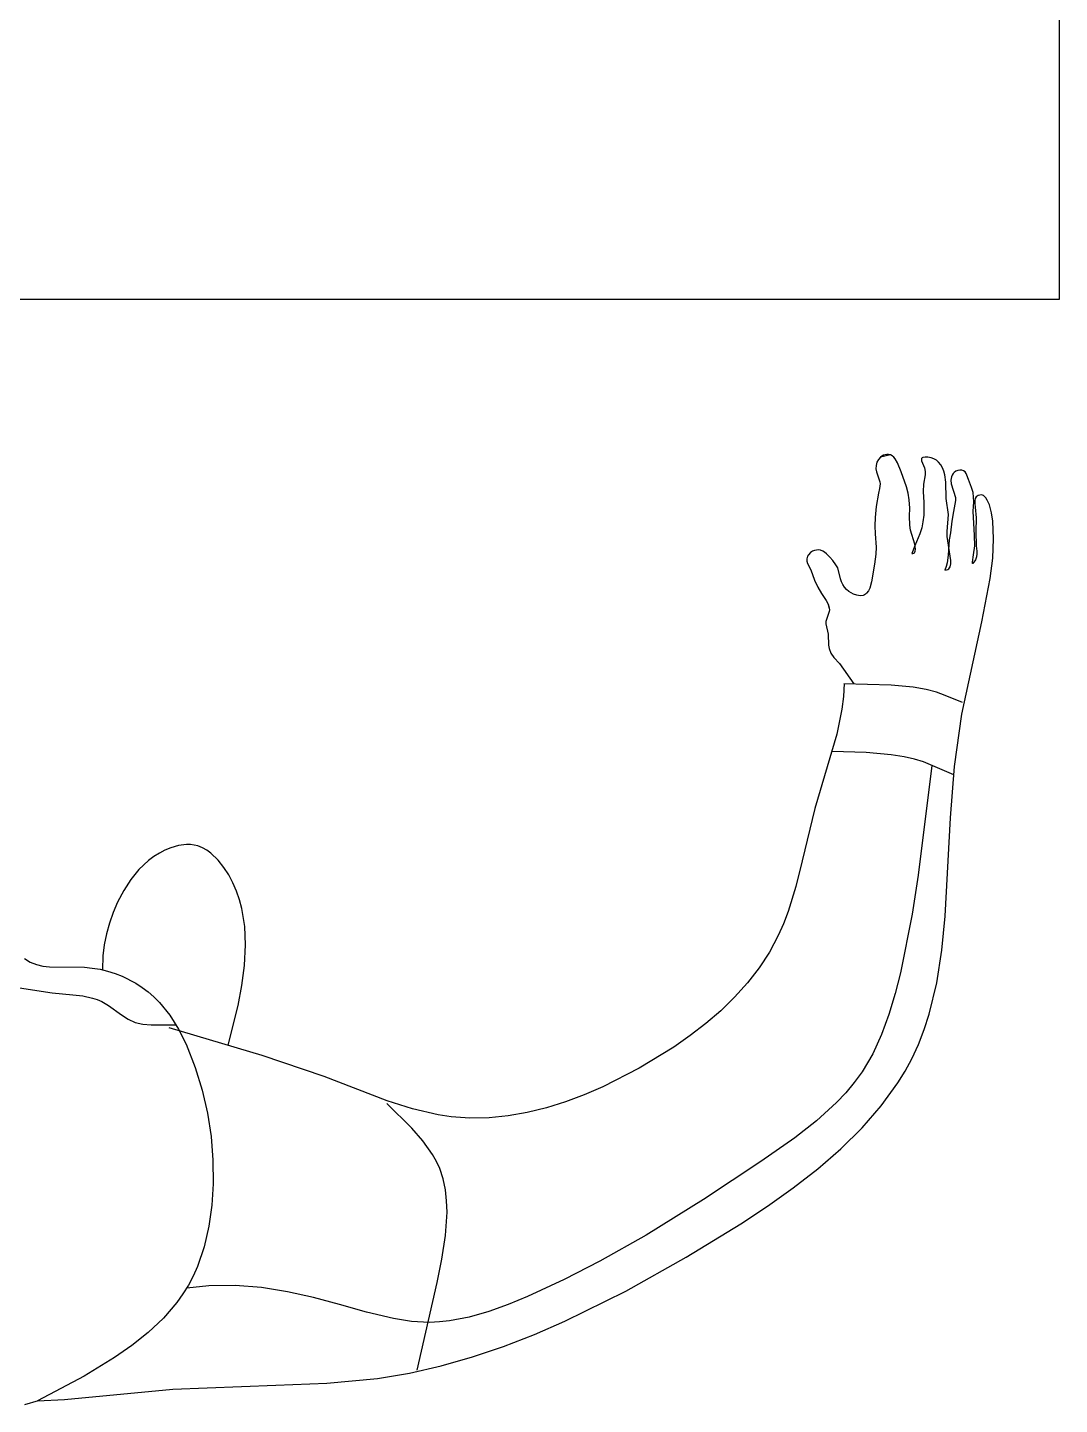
# Model space of a CAD drawing. Header units: metres. Extents: x 151 to 270, y 180 to 223.
# Drawn here: x 179.6992 to 179.9752, y 209.5573 to 209.9255 of the extents above; entities that cross this region are included whole.
import ezdxf

# ---------------------------------------------------------------- set-up
doc = ezdxf.new("R2010")
doc.units = ezdxf.units.M
doc.layers.add('1-AREA DE PRODUCCION', color=7, linetype='Continuous')

msp = doc.modelspace()

# ---------------------------------------------------------------- linework, layer by layer
at = {"layer": '1-AREA DE PRODUCCION', "color": 0}
for p, q in [((179.97515, 209.85282), (179.97515, 211.35282)), ((178.46996, 209.85282), (179.97515, 209.85282))]:
    msp.add_line(p, q, dxfattribs=at)
at = {"layer": '1-AREA DE PRODUCCION', "color": 0, "lineweight": -2}
for p, q in [((179.92612, 209.80837), (179.92608, 209.8075)), ((179.92612, 209.80837), (179.92608, 209.8075)), ((179.92634, 209.8092), (179.92612, 209.80837)), ((179.92634, 209.8092), (179.92612, 209.80837)), ((179.92673, 209.80996), (179.92634, 209.8092)), ((179.92673, 209.80996), (179.92634, 209.8092)), ((179.92729, 209.81059), (179.92673, 209.80996)), ((179.92729, 209.81059), (179.92673, 209.80996)), ((179.93, 209.8112), (179.92729, 209.81059)), ((179.93, 209.8112), (179.92729, 209.81059)), ((179.92769, 209.81087), (179.92729, 209.81059)), ((179.92769, 209.81087), (179.92729, 209.81059)), ((179.92812, 209.81109), (179.92769, 209.81087)), ((179.92812, 209.81109), (179.92769, 209.81087)), ((179.92857, 209.81124), (179.92812, 209.81109)), ((179.92857, 209.81124), (179.92812, 209.81109)), ((179.92903, 209.81132), (179.92857, 209.81124)), ((179.92903, 209.81132), (179.92857, 209.81124)), ((179.92947, 209.81131), (179.92903, 209.81132)), ((179.92947, 209.81131), (179.92903, 209.81132)), ((179.92998, 209.81119), (179.92947, 209.81131)), ((179.92998, 209.81119), (179.92947, 209.81131)), ((179.93044, 209.81095), (179.92998, 209.81119)), ((179.93044, 209.81095), (179.92998, 209.81119)), ((179.93085, 209.8106), (179.93044, 209.81095)), ((179.93085, 209.8106), (179.93044, 209.81095)), ((179.93122, 209.81016), (179.93085, 209.8106)), ((179.93122, 209.81016), (179.93085, 209.8106)), ((179.93186, 209.8091), (179.93122, 209.81016)), ((179.93186, 209.8091), (179.93122, 209.81016)), ((179.93287, 209.80665), (179.93186, 209.8091)), ((179.93287, 209.80665), (179.93186, 209.8091)), ((179.93827, 209.81022), (179.93822, 209.81005)), ((179.93827, 209.81022), (179.93822, 209.81005)), ((179.93822, 209.81005), (179.93827, 209.80963)), ((179.93822, 209.81005), (179.93827, 209.80963)), ((179.93832, 209.81031), (179.93827, 209.81022)), ((179.93832, 209.81031), (179.93827, 209.81022)), ((179.93827, 209.80963), (179.93905, 209.80771)), ((179.93827, 209.80963), (179.93905, 209.80771)), ((179.93841, 209.81038), (179.93832, 209.81031)), ((179.93841, 209.81038), (179.93832, 209.81031)), ((179.93862, 209.81051), (179.93841, 209.81038)), ((179.93862, 209.81051), (179.93841, 209.81038)), ((179.93924, 209.81062), (179.93862, 209.81051)), ((179.93924, 209.81062), (179.93862, 209.81051)), ((179.94, 209.81059), (179.93924, 209.81062)), ((179.94, 209.81059), (179.93924, 209.81062)), ((179.94082, 209.81042), (179.94, 209.81059)), ((179.94082, 209.81042), (179.94, 209.81059)), ((179.94159, 209.81015), (179.94082, 209.81042)), ((179.94159, 209.81015), (179.94082, 209.81042)), ((179.94228, 209.80975), (179.94159, 209.81015)), ((179.94228, 209.80975), (179.94159, 209.81015)), ((179.94283, 209.80927), (179.94228, 209.80975)), ((179.94283, 209.80927), (179.94228, 209.80975)), ((179.94339, 209.80853), (179.94283, 209.80927)), ((179.94339, 209.80853), (179.94283, 209.80927)), ((179.94385, 209.8077), (179.94339, 209.80853)), ((179.94385, 209.8077), (179.94339, 209.80853)), ((179.92608, 209.8075), (179.92621, 209.80665)), ((179.92608, 209.8075), (179.92621, 209.80665)), ((179.92621, 209.80665), (179.92715, 209.804)), ((179.92621, 209.80665), (179.92715, 209.804)), ((179.93428, 209.80266), (179.93287, 209.80665)), ((179.93428, 209.80266), (179.93287, 209.80665)), ((179.93924, 209.80589), (179.93879, 209.80333)), ((179.93924, 209.80589), (179.93879, 209.80333)), ((179.93905, 209.80771), (179.93924, 209.80678)), ((179.93905, 209.80771), (179.93924, 209.80678)), ((179.93924, 209.80678), (179.93924, 209.80589)), ((179.93924, 209.80678), (179.93924, 209.80589)), ((179.94421, 209.80681), (179.94385, 209.8077)), ((179.94421, 209.80681), (179.94385, 209.8077)), ((179.94449, 209.80586), (179.94421, 209.80681)), ((179.94449, 209.80586), (179.94421, 209.80681)), ((179.94479, 209.80392), (179.94449, 209.80586)), ((179.94479, 209.80392), (179.94449, 209.80586)), ((179.94628, 209.80536), (179.94613, 209.80446)), ((179.94628, 209.80536), (179.94613, 209.80446)), ((179.94613, 209.80446), (179.94623, 209.80349)), ((179.94613, 209.80446), (179.94623, 209.80349)), ((179.94645, 209.80578), (179.94628, 209.80536)), ((179.94645, 209.80578), (179.94628, 209.80536)), ((179.94669, 209.80617), (179.94645, 209.80578)), ((179.94669, 209.80617), (179.94645, 209.80578)), ((179.94701, 209.8065), (179.94669, 209.80617)), ((179.94701, 209.8065), (179.94669, 209.80617)), ((179.94746, 209.8068), (179.94701, 209.8065)), ((179.94746, 209.8068), (179.94701, 209.8065)), ((179.94799, 209.807), (179.94746, 209.8068)), ((179.94799, 209.807), (179.94746, 209.8068)), ((179.94853, 209.8071), (179.94799, 209.807)), ((179.94853, 209.8071), (179.94799, 209.807)), ((179.94905, 209.80708), (179.94853, 209.8071)), ((179.94905, 209.80708), (179.94853, 209.8071)), ((179.94951, 209.80692), (179.94905, 209.80708)), ((179.94951, 209.80692), (179.94905, 209.80708)), ((179.9499, 209.80663), (179.94951, 209.80692)), ((179.9499, 209.80663), (179.94951, 209.80692)), ((179.95019, 209.80621), (179.9499, 209.80663)), ((179.95019, 209.80621), (179.9499, 209.80663)), ((179.95042, 209.80573), (179.95019, 209.80621)), ((179.95042, 209.80573), (179.95019, 209.80621)), ((179.9508, 209.80465), (179.95042, 209.80573)), ((179.9508, 209.80465), (179.95042, 209.80573)), ((179.95163, 209.80247), (179.9508, 209.80465)), ((179.95163, 209.80247), (179.9508, 209.80465)), ((179.92675, 209.80091), (179.92618, 209.79739)), ((179.92675, 209.80091), (179.92618, 209.79739)), ((179.92705, 209.80217), (179.92675, 209.80091)), ((179.92705, 209.80217), (179.92675, 209.80091)), ((179.9272, 209.80341), (179.92705, 209.80217)), ((179.9272, 209.80341), (179.92705, 209.80217)), ((179.92715, 209.804), (179.9272, 209.80341)), ((179.92715, 209.804), (179.9272, 209.80341)), ((179.9347, 209.80095), (179.93428, 209.80266)), ((179.9347, 209.80095), (179.93428, 209.80266)), ((179.935, 209.79919), (179.9347, 209.80095)), ((179.935, 209.79919), (179.9347, 209.80095)), ((179.93879, 209.80333), (179.93868, 209.80141)), ((179.93879, 209.80333), (179.93868, 209.80141)), ((179.93868, 209.80141), (179.93885, 209.79846)), ((179.93868, 209.80141), (179.93885, 209.79846)), ((179.94486, 209.79952), (179.94479, 209.80392)), ((179.94486, 209.79952), (179.94479, 209.80392)), ((179.94623, 209.80349), (179.94737, 209.79975)), ((179.94623, 209.80349), (179.94737, 209.79975)), ((179.95205, 209.80109), (179.95163, 209.80247)), ((179.95205, 209.80109), (179.95163, 209.80247)), ((179.95221, 209.7999), (179.95205, 209.80109)), ((179.95221, 209.7999), (179.95205, 209.80109)), ((179.92618, 209.79739), (179.92589, 209.79446)), ((179.92618, 209.79739), (179.92589, 209.79446)), ((179.93516, 209.79691), (179.935, 209.79919)), ((179.93516, 209.79691), (179.935, 209.79919)), ((179.93885, 209.79846), (179.93885, 209.79503)), ((179.93885, 209.79846), (179.93885, 209.79503)), ((179.94544, 209.79521), (179.94486, 209.79952)), ((179.94544, 209.79521), (179.94486, 209.79952)), ((179.94738, 209.79903), (179.94679, 209.79609)), ((179.94738, 209.79903), (179.94679, 209.79609)), ((179.94737, 209.79975), (179.94738, 209.79903)), ((179.94737, 209.79975), (179.94738, 209.79903)), ((179.95212, 209.79612), (179.95222, 209.79867)), ((179.95212, 209.79612), (179.95222, 209.79867)), ((179.95222, 209.79867), (179.95221, 209.7999)), ((179.95222, 209.79867), (179.95221, 209.7999)), ((179.95259, 209.79949), (179.95248, 209.79899)), ((179.95259, 209.79949), (179.95248, 209.79899)), ((179.95248, 209.79899), (179.95251, 209.79813)), ((179.95248, 209.79899), (179.95251, 209.79813)), ((179.95251, 209.79813), (179.95264, 209.79725)), ((179.95251, 209.79813), (179.95264, 209.79725)), ((179.95286, 209.79993), (179.95259, 209.79949)), ((179.95286, 209.79993), (179.95259, 209.79949)), ((179.95264, 209.79725), (179.95291, 209.79434)), ((179.95264, 209.79725), (179.95291, 209.79434)), ((179.95313, 209.80015), (179.95286, 209.79993)), ((179.95313, 209.80015), (179.95286, 209.79993)), ((179.95346, 209.80033), (179.95313, 209.80015)), ((179.95346, 209.80033), (179.95313, 209.80015)), ((179.95382, 209.80044), (179.95346, 209.80033)), ((179.95382, 209.80044), (179.95346, 209.80033)), ((179.95419, 209.80049), (179.95382, 209.80044)), ((179.95419, 209.80049), (179.95382, 209.80044)), ((179.95454, 209.80046), (179.95419, 209.80049)), ((179.95454, 209.80046), (179.95419, 209.80049)), ((179.95482, 209.80036), (179.95454, 209.80046)), ((179.95482, 209.80036), (179.95454, 209.80046)), ((179.95506, 209.80019), (179.95482, 209.80036)), ((179.95506, 209.80019), (179.95482, 209.80036)), ((179.95547, 209.79972), (179.95506, 209.80019)), ((179.95547, 209.79972), (179.95506, 209.80019)), ((179.9558, 209.79911), (179.95547, 209.79972)), ((179.9558, 209.79911), (179.95547, 209.79972)), ((179.95642, 209.79782), (179.9558, 209.79911)), ((179.95642, 209.79782), (179.9558, 209.79911)), ((179.95694, 209.7957), (179.95642, 209.79782)), ((179.95694, 209.7957), (179.95642, 209.79782)), ((179.92589, 209.79446), (179.92579, 209.79225)), ((179.92589, 209.79446), (179.92579, 209.79225)), ((179.93505, 209.79476), (179.93516, 209.79691)), ((179.93505, 209.79476), (179.93516, 209.79691)), ((179.93511, 209.79242), (179.93505, 209.79476)), ((179.93511, 209.79242), (179.93505, 209.79476)), ((179.93866, 209.79333), (179.93834, 209.79167)), ((179.93866, 209.79333), (179.93834, 209.79167)), ((179.93885, 209.79503), (179.93866, 209.79333)), ((179.93885, 209.79503), (179.93866, 209.79333)), ((179.94511, 209.79069), (179.94544, 209.79521)), ((179.94511, 209.79069), (179.94544, 209.79521)), ((179.9464, 209.79342), (179.946, 209.79033)), ((179.9464, 209.79342), (179.946, 209.79033)), ((179.94679, 209.79609), (179.9464, 209.79342)), ((179.94679, 209.79609), (179.9464, 209.79342)), ((179.95247, 209.78962), (179.95212, 209.79612)), ((179.95247, 209.78962), (179.95212, 209.79612)), ((179.95291, 209.79434), (179.95283, 209.79066)), ((179.95291, 209.79434), (179.95283, 209.79066)), ((179.9573, 209.79347), (179.95694, 209.7957)), ((179.9573, 209.79347), (179.95694, 209.7957)), ((179.95756, 209.7887), (179.9573, 209.79347)), ((179.95756, 209.7887), (179.9573, 209.79347)), ((179.92579, 209.79225), (179.92585, 209.79004)), ((179.92579, 209.79225), (179.92585, 209.79004)), ((179.92585, 209.79004), (179.92611, 209.7865)), ((179.92585, 209.79004), (179.92611, 209.7865)), ((179.93536, 209.79103), (179.93511, 209.79242)), ((179.93536, 209.79103), (179.93511, 209.79242)), ((179.93646, 209.78731), (179.93536, 209.79103)), ((179.93646, 209.78731), (179.93536, 209.79103)), ((179.93784, 209.79007), (179.93644, 209.78685)), ((179.93784, 209.79007), (179.93644, 209.78685)), ((179.93834, 209.79167), (179.93784, 209.79007)), ((179.93834, 209.79167), (179.93784, 209.79007)), ((179.94514, 209.78935), (179.94511, 209.79069)), ((179.94514, 209.78935), (179.94511, 209.79069)), ((179.946, 209.79033), (179.94562, 209.78843)), ((179.946, 209.79033), (179.94562, 209.78843)), ((179.95283, 209.79066), (179.95291, 209.78684)), ((179.95283, 209.79066), (179.95291, 209.78684)), ((179.92611, 209.7865), (179.92602, 209.78467)), ((179.92611, 209.7865), (179.92602, 209.78467)), ((179.93644, 209.78685), (179.93569, 209.78483)), ((179.93644, 209.78685), (179.93569, 209.78483)), ((179.93667, 209.78594), (179.93646, 209.78731)), ((179.93667, 209.78594), (179.93646, 209.78731)), ((179.94612, 209.78296), (179.94514, 209.78935)), ((179.94612, 209.78296), (179.94514, 209.78935)), ((179.94562, 209.78843), (179.94535, 209.78438)), ((179.94562, 209.78843), (179.94535, 209.78438)), ((179.9522, 209.78447), (179.95252, 209.7869)), ((179.9522, 209.78447), (179.95252, 209.7869)), ((179.95252, 209.7869), (179.95247, 209.78962)), ((179.95252, 209.7869), (179.95247, 209.78962)), ((179.95291, 209.78684), (179.95307, 209.78543)), ((179.95291, 209.78684), (179.95307, 209.78543)), ((179.9573, 209.78358), (179.95756, 209.7887)), ((179.9573, 209.78358), (179.95756, 209.7887)), ((179.90765, 209.78375), (179.90758, 209.78336)), ((179.90765, 209.78375), (179.90758, 209.78336)), ((179.90758, 209.78336), (179.90761, 209.78277)), ((179.90758, 209.78336), (179.90761, 209.78277)), ((179.90761, 209.78277), (179.90779, 209.78218)), ((179.90761, 209.78277), (179.90779, 209.78218)), ((179.9078, 209.78413), (179.90765, 209.78375)), ((179.9078, 209.78413), (179.90765, 209.78375)), ((179.90802, 209.78449), (179.9078, 209.78413)), ((179.90802, 209.78449), (179.9078, 209.78413)), ((179.90861, 209.78512), (179.90802, 209.78449)), ((179.90861, 209.78512), (179.90802, 209.78449)), ((179.90909, 209.78542), (179.90861, 209.78512)), ((179.90909, 209.78542), (179.90861, 209.78512)), ((179.90962, 209.78563), (179.90909, 209.78542)), ((179.90962, 209.78563), (179.90909, 209.78542)), ((179.91018, 209.78575), (179.90962, 209.78563)), ((179.91018, 209.78575), (179.90962, 209.78563)), ((179.91074, 209.78576), (179.91018, 209.78575)), ((179.91074, 209.78576), (179.91018, 209.78575)), ((179.91128, 209.78567), (179.91074, 209.78576)), ((179.91128, 209.78567), (179.91074, 209.78576)), ((179.91185, 209.78546), (179.91128, 209.78567)), ((179.91185, 209.78546), (179.91128, 209.78567)), ((179.91237, 209.78514), (179.91185, 209.78546)), ((179.91237, 209.78514), (179.91185, 209.78546)), ((179.91286, 209.78475), (179.91237, 209.78514)), ((179.91286, 209.78475), (179.91237, 209.78514)), ((179.91374, 209.78385), (179.91286, 209.78475)), ((179.91374, 209.78385), (179.91286, 209.78475)), ((179.91455, 209.78292), (179.91374, 209.78385)), ((179.91455, 209.78292), (179.91374, 209.78385)), ((179.9154, 209.7818), (179.91455, 209.78292)), ((179.9154, 209.7818), (179.91455, 209.78292)), ((179.92602, 209.78467), (179.92567, 209.78197)), ((179.92602, 209.78467), (179.92567, 209.78197)), ((179.93569, 209.78483), (179.93597, 209.78485)), ((179.93569, 209.78483), (179.93597, 209.78485)), ((179.93597, 209.78485), (179.9362, 209.78492)), ((179.93597, 209.78485), (179.9362, 209.78492)), ((179.9362, 209.78492), (179.93638, 209.78504)), ((179.9362, 209.78492), (179.93638, 209.78504)), ((179.93638, 209.78504), (179.93651, 209.78521)), ((179.93638, 209.78504), (179.93651, 209.78521)), ((179.93651, 209.78521), (179.9366, 209.78542)), ((179.93651, 209.78521), (179.9366, 209.78542)), ((179.9366, 209.78542), (179.93667, 209.78594)), ((179.9366, 209.78542), (179.93667, 209.78594)), ((179.94513, 209.78236), (179.9449, 209.78137)), ((179.94513, 209.78236), (179.9449, 209.78137)), ((179.94535, 209.78438), (179.94513, 209.78236)), ((179.94535, 209.78438), (179.94513, 209.78236)), ((179.9461, 209.78202), (179.94612, 209.78296)), ((179.9461, 209.78202), (179.94612, 209.78296)), ((179.95187, 209.78251), (179.9522, 209.78447)), ((179.95187, 209.78251), (179.9522, 209.78447)), ((179.95188, 209.78218), (179.95187, 209.78251)), ((179.95188, 209.78218), (179.95187, 209.78251)), ((179.9523, 209.7825), (179.95198, 209.78212)), ((179.9523, 209.7825), (179.95198, 209.78212)), ((179.95267, 209.78316), (179.9523, 209.7825)), ((179.95267, 209.78316), (179.9523, 209.7825)), ((179.95295, 209.78396), (179.95267, 209.78316)), ((179.95295, 209.78396), (179.95267, 209.78316)), ((179.95307, 209.78471), (179.95295, 209.78396)), ((179.95307, 209.78471), (179.95295, 209.78396)), ((179.95307, 209.78543), (179.95307, 209.78471)), ((179.95307, 209.78543), (179.95307, 209.78471)), ((179.95662, 209.77815), (179.9573, 209.78358)), ((179.95662, 209.77815), (179.9573, 209.78358)), ((179.90779, 209.78218), (179.90868, 209.78042)), ((179.90779, 209.78218), (179.90868, 209.78042)), ((179.90868, 209.78042), (179.90962, 209.77773)), ((179.90868, 209.78042), (179.90962, 209.77773)), ((179.91585, 209.78099), (179.9154, 209.7818)), ((179.91585, 209.78099), (179.9154, 209.7818)), ((179.91661, 209.77801), (179.91585, 209.78099)), ((179.91661, 209.77801), (179.91585, 209.78099)), ((179.92567, 209.78197), (179.92492, 209.77726)), ((179.92567, 209.78197), (179.92492, 209.77726)), ((179.9449, 209.78137), (179.94453, 209.7804)), ((179.9449, 209.78137), (179.94453, 209.7804)), ((179.94453, 209.7804), (179.94495, 209.78043)), ((179.94453, 209.7804), (179.94495, 209.78043)), ((179.94495, 209.78043), (179.94529, 209.78053)), ((179.94495, 209.78043), (179.94529, 209.78053)), ((179.94529, 209.78053), (179.94556, 209.78071)), ((179.94529, 209.78053), (179.94556, 209.78071)), ((179.94556, 209.78071), (179.94578, 209.78095)), ((179.94556, 209.78071), (179.94578, 209.78095)), ((179.94578, 209.78095), (179.94593, 209.78126)), ((179.94578, 209.78095), (179.94593, 209.78126)), ((179.94593, 209.78126), (179.9461, 209.78202)), ((179.94593, 209.78126), (179.9461, 209.78202)), ((179.9519, 209.78214), (179.95188, 209.78218)), ((179.9519, 209.78214), (179.95188, 209.78218)), ((179.95192, 209.78213), (179.9519, 209.78214)), ((179.95192, 209.78213), (179.9519, 209.78214)), ((179.95193, 209.78212), (179.95192, 209.78213)), ((179.95193, 209.78212), (179.95192, 209.78213)), ((179.95194, 209.78211), (179.95193, 209.78212)), ((179.95194, 209.78211), (179.95193, 209.78212)), ((179.95196, 209.78212), (179.95194, 209.78211)), ((179.95196, 209.78212), (179.95194, 209.78211)), ((179.95198, 209.78212), (179.95196, 209.78212)), ((179.95198, 209.78212), (179.95196, 209.78212)), ((179.90962, 209.77773), (179.91057, 209.7758)), ((179.90962, 209.77773), (179.91057, 209.7758)), ((179.91057, 209.7758), (179.91154, 209.77415)), ((179.91057, 209.7758), (179.91154, 209.77415)), ((179.91687, 209.77724), (179.91661, 209.77801)), ((179.91687, 209.77724), (179.91661, 209.77801)), ((179.91722, 209.7765), (179.91687, 209.77724)), ((179.91722, 209.7765), (179.91687, 209.77724)), ((179.91767, 209.77581), (179.91722, 209.7765)), ((179.91767, 209.77581), (179.91722, 209.7765)), ((179.91821, 209.77518), (179.91767, 209.77581)), ((179.91821, 209.77518), (179.91767, 209.77581)), ((179.91887, 209.77462), (179.91821, 209.77518)), ((179.91887, 209.77462), (179.91821, 209.77518)), ((179.92441, 209.77559), (179.92405, 209.77483)), ((179.92441, 209.77559), (179.92405, 209.77483)), ((179.92492, 209.77726), (179.92441, 209.77559)), ((179.92492, 209.77726), (179.92441, 209.77559)), ((179.95436, 209.76657), (179.95662, 209.77815)), ((179.95436, 209.76657), (179.95662, 209.77815)), ((179.91154, 209.77415), (179.91277, 209.77226)), ((179.91154, 209.77415), (179.91277, 209.77226)), ((179.91277, 209.77226), (179.91328, 209.77127)), ((179.91277, 209.77226), (179.91328, 209.77127)), ((179.9132, 209.77146), (179.9136, 209.77002)), ((179.9132, 209.77146), (179.9136, 209.77002)), ((179.91328, 209.77127), (179.91359, 209.77028)), ((179.91328, 209.77127), (179.91359, 209.77028)), ((179.9201, 209.77393), (179.91887, 209.77462)), ((179.9201, 209.77393), (179.91887, 209.77462)), ((179.92098, 209.77364), (179.9201, 209.77393)), ((179.92098, 209.77364), (179.9201, 209.77393)), ((179.92185, 209.77353), (179.92098, 209.77364)), ((179.92185, 209.77353), (179.92098, 209.77364)), ((179.92265, 209.77363), (179.92185, 209.77353)), ((179.92265, 209.77363), (179.92185, 209.77353)), ((179.92301, 209.77377), (179.92265, 209.77363)), ((179.92301, 209.77377), (179.92265, 209.77363)), ((179.92332, 209.77396), (179.92301, 209.77377)), ((179.92332, 209.77396), (179.92301, 209.77377)), ((179.92359, 209.77421), (179.92332, 209.77396)), ((179.92359, 209.77421), (179.92332, 209.77396)), ((179.92405, 209.77483), (179.92359, 209.77421)), ((179.92405, 209.77483), (179.92359, 209.77421)), ((179.9136, 209.76929), (179.91271, 209.76664)), ((179.9136, 209.76929), (179.91271, 209.76664)), ((179.91359, 209.77028), (179.91364, 209.76979)), ((179.91359, 209.77028), (179.91364, 209.76979)), ((179.91364, 209.76979), (179.9136, 209.76929)), ((179.91364, 209.76979), (179.9136, 209.76929)), ((179.91271, 209.76664), (179.91269, 209.76597)), ((179.91271, 209.76664), (179.91269, 209.76597)), ((179.91269, 209.76597), (179.9133, 209.76323)), ((179.91269, 209.76597), (179.9133, 209.76323)), ((179.94901, 209.74189), (179.95436, 209.76657)), ((179.94901, 209.74189), (179.95436, 209.76657)), ((179.9133, 209.76323), (179.91341, 209.76032)), ((179.9133, 209.76323), (179.91341, 209.76032)), ((179.91341, 209.76032), (179.91356, 209.75944)), ((179.91341, 209.76032), (179.91356, 209.75944)), ((179.91356, 209.75944), (179.91403, 209.7582)), ((179.91356, 209.75944), (179.91403, 209.7582)), ((179.91403, 209.7582), (179.91484, 209.757)), ((179.91403, 209.7582), (179.91484, 209.757)), ((179.91484, 209.757), (179.9163, 209.75538)), ((179.91484, 209.757), (179.9163, 209.75538)), ((179.9163, 209.75538), (179.92019, 209.74999)), ((179.9163, 209.75538), (179.92019, 209.74999)), ((179.91759, 209.75001), (179.91741, 209.74656)), ((179.91759, 209.75001), (179.91741, 209.74656)), ((179.93018, 209.74959), (179.91748, 209.74992)), ((179.93018, 209.74959), (179.91748, 209.74992)), ((179.93605, 209.74903), (179.93018, 209.74959)), ((179.93605, 209.74903), (179.93018, 209.74959)), ((179.91741, 209.74656), (179.917, 209.74315)), ((179.91741, 209.74656), (179.917, 209.74315)), ((179.9395, 209.74844), (179.93605, 209.74903)), ((179.9395, 209.74844), (179.93605, 209.74903)), ((179.94225, 209.7477), (179.9395, 209.74844)), ((179.94225, 209.7477), (179.9395, 209.74844)), ((179.9446, 209.74686), (179.94225, 209.7477)), ((179.9446, 209.74686), (179.94225, 209.7477)), ((179.94927, 209.74498), (179.9446, 209.74686)), ((179.94927, 209.74498), (179.9446, 209.74686)), ((179.917, 209.74315), (179.91565, 209.73646)), ((179.917, 209.74315), (179.91565, 209.73646)), ((179.94711, 209.72787), (179.94901, 209.74189)), ((179.94711, 209.72787), (179.94901, 209.74189)), ((179.91565, 209.73646), (179.90978, 209.7166)), ((179.91565, 209.73646), (179.90978, 209.7166)), ((179.92347, 209.7316), (179.91441, 209.7319)), ((179.92347, 209.7316), (179.91441, 209.7319)), ((179.93018, 209.73101), (179.92347, 209.7316)), ((179.93018, 209.73101), (179.92347, 209.7316)), ((179.93362, 209.73047), (179.93018, 209.73101)), ((179.93362, 209.73047), (179.93018, 209.73101)), ((179.93643, 209.72983), (179.93362, 209.73047)), ((179.93643, 209.72983), (179.93362, 209.73047)), ((179.93878, 209.72911), (179.93643, 209.72983)), ((179.93878, 209.72911), (179.93643, 209.72983)), ((179.94104, 209.72811), (179.9374, 209.69877)), ((179.94104, 209.72811), (179.9374, 209.69877)), ((179.94687, 209.72562), (179.93878, 209.72911)), ((179.94687, 209.72562), (179.93878, 209.72911)), ((179.94605, 209.71413), (179.94711, 209.72787)), ((179.94605, 209.71413), (179.94711, 209.72787)), ((179.90978, 209.7166), (179.90638, 209.70265)), ((179.90978, 209.7166), (179.90638, 209.70265)), ((179.94459, 209.68784), (179.94605, 209.71413)), ((179.94459, 209.68784), (179.94605, 209.71413)), ((179.73596, 209.70548), (179.73448, 209.70472)), ((179.73596, 209.70548), (179.73448, 209.70472)), ((179.7375, 209.70612), (179.73596, 209.70548)), ((179.7375, 209.70612), (179.73596, 209.70548)), ((179.73962, 209.70673), (179.7375, 209.70612)), ((179.73962, 209.70673), (179.7375, 209.70612)), ((179.74174, 209.707), (179.73962, 209.70673)), ((179.74174, 209.707), (179.73962, 209.70673)), ((179.74278, 209.70698), (179.74174, 209.707)), ((179.74278, 209.70698), (179.74174, 209.707)), ((179.7438, 209.70685), (179.74278, 209.70698)), ((179.7438, 209.70685), (179.74278, 209.70698)), ((179.7448, 209.70661), (179.7438, 209.70685)), ((179.7448, 209.70661), (179.7438, 209.70685)), ((179.74599, 209.70612), (179.7448, 209.70661)), ((179.74599, 209.70612), (179.7448, 209.70661)), ((179.74712, 209.70546), (179.74599, 209.70612)), ((179.74712, 209.70546), (179.74599, 209.70612)), ((179.7482, 209.70465), (179.74712, 209.70546)), ((179.7482, 209.70465), (179.74712, 209.70546)), ((179.73154, 209.70272), (179.729, 209.70033)), ((179.73154, 209.70272), (179.729, 209.70033)), ((179.73296, 209.70377), (179.73154, 209.70272)), ((179.73296, 209.70377), (179.73154, 209.70272)), ((179.73448, 209.70472), (179.73296, 209.70377)), ((179.73448, 209.70472), (179.73296, 209.70377)), ((179.75015, 209.70277), (179.7482, 209.70465)), ((179.75015, 209.70277), (179.7482, 209.70465)), ((179.75169, 209.70088), (179.75015, 209.70277)), ((179.75169, 209.70088), (179.75015, 209.70277)), ((179.90638, 209.70265), (179.90465, 209.69575)), ((179.90638, 209.70265), (179.90465, 209.69575)), ((179.72681, 209.69763), (179.72493, 209.69469)), ((179.72681, 209.69763), (179.72493, 209.69469)), ((179.729, 209.70033), (179.72681, 209.69763)), ((179.729, 209.70033), (179.72681, 209.69763)), ((179.75302, 209.69886), (179.75169, 209.70088)), ((179.75302, 209.69886), (179.75169, 209.70088)), ((179.75416, 209.69673), (179.75302, 209.69886)), ((179.75416, 209.69673), (179.75302, 209.69886)), ((179.9374, 209.69877), (179.93576, 209.68833)), ((179.9374, 209.69877), (179.93576, 209.68833)), ((179.72493, 209.69469), (179.72332, 209.69158)), ((179.72493, 209.69469), (179.72332, 209.69158)), ((179.75511, 209.69451), (179.75416, 209.69673)), ((179.75511, 209.69451), (179.75416, 209.69673)), ((179.75589, 209.69222), (179.75511, 209.69451)), ((179.75589, 209.69222), (179.75511, 209.69451)), ((179.90465, 209.69575), (179.90259, 209.68904)), ((179.90465, 209.69575), (179.90259, 209.68904)), ((179.72332, 209.69158), (179.72212, 209.68882)), ((179.72332, 209.69158), (179.72212, 209.68882)), ((179.7565, 209.68986), (179.75589, 209.69222)), ((179.7565, 209.68986), (179.75589, 209.69222)), ((179.72212, 209.68882), (179.72112, 209.686)), ((179.72212, 209.68882), (179.72112, 209.686)), ((179.75728, 209.68503), (179.7565, 209.68986)), ((179.75728, 209.68503), (179.7565, 209.68986)), ((179.90259, 209.68904), (179.90136, 209.68578)), ((179.90259, 209.68904), (179.90136, 209.68578)), ((179.93576, 209.68833), (179.93262, 209.6727)), ((179.93576, 209.68833), (179.93262, 209.6727)), ((179.9437, 209.67877), (179.94459, 209.68784)), ((179.9437, 209.67877), (179.94459, 209.68784)), ((179.72032, 209.68311), (179.71973, 209.68019)), ((179.72032, 209.68311), (179.71973, 209.68019)), ((179.72112, 209.686), (179.72032, 209.68311)), ((179.72112, 209.686), (179.72032, 209.68311)), ((179.75752, 209.68016), (179.75728, 209.68503)), ((179.75752, 209.68016), (179.75728, 209.68503)), ((179.90136, 209.68578), (179.89996, 209.68262)), ((179.90136, 209.68578), (179.89996, 209.68262)), ((179.71973, 209.68019), (179.71939, 209.67725)), ((179.71973, 209.68019), (179.71939, 209.67725)), ((179.75726, 209.67466), (179.75752, 209.68016)), ((179.75726, 209.67466), (179.75752, 209.68016)), ((179.89996, 209.68262), (179.89759, 209.6782)), ((179.89996, 209.68262), (179.89759, 209.6782)), ((179.6984, 209.67647), (179.69994, 209.67555)), ((179.6984, 209.67647), (179.69994, 209.67555)), ((179.69994, 209.67555), (179.70158, 209.67491)), ((179.69994, 209.67555), (179.70158, 209.67491)), ((179.71939, 209.67725), (179.71927, 209.67348)), ((179.71939, 209.67725), (179.71927, 209.67348)), ((179.89759, 209.6782), (179.89484, 209.67399)), ((179.89759, 209.6782), (179.89484, 209.67399)), ((179.94233, 209.67001), (179.9437, 209.67877)), ((179.94233, 209.67001), (179.9437, 209.67877)), ((179.70158, 209.67491), (179.70329, 209.6745)), ((179.70158, 209.67491), (179.70329, 209.6745)), ((179.70329, 209.6745), (179.70507, 209.67428)), ((179.70329, 209.6745), (179.70507, 209.67428)), ((179.70507, 209.67428), (179.71442, 209.67416)), ((179.70507, 209.67428), (179.71442, 209.67416)), ((179.71442, 209.67416), (179.71653, 209.67396)), ((179.71442, 209.67416), (179.71653, 209.67396)), ((179.71653, 209.67396), (179.7186, 209.67362)), ((179.71653, 209.67396), (179.7186, 209.67362)), ((179.7186, 209.67362), (179.72063, 209.67314)), ((179.7186, 209.67362), (179.72063, 209.67314)), ((179.72063, 209.67314), (179.72261, 209.67252)), ((179.72063, 209.67314), (179.72261, 209.67252)), ((179.72261, 209.67252), (179.72452, 209.67177)), ((179.72261, 209.67252), (179.72452, 209.67177)), ((179.75655, 209.66926), (179.75726, 209.67466)), ((179.75655, 209.66926), (179.75726, 209.67466)), ((179.89484, 209.67399), (179.89173, 209.66998)), ((179.89484, 209.67399), (179.89173, 209.66998)), ((179.93262, 209.6727), (179.9312, 209.66711)), ((179.93262, 209.6727), (179.9312, 209.66711)), ((179.69711, 209.66867), (179.70582, 209.66737)), ((179.69711, 209.66867), (179.70582, 209.66737)), ((179.72452, 209.67177), (179.72816, 209.6699)), ((179.72452, 209.67177), (179.72816, 209.6699)), ((179.72816, 209.6699), (179.72985, 209.6688)), ((179.72816, 209.6699), (179.72985, 209.6688)), ((179.72985, 209.6688), (179.73147, 209.66758)), ((179.72985, 209.6688), (179.73147, 209.66758)), ((179.7555, 209.66392), (179.75655, 209.66926)), ((179.7555, 209.66392), (179.75655, 209.66926)), ((179.89173, 209.66998), (179.8883, 209.66617)), ((179.89173, 209.66998), (179.8883, 209.66617)), ((179.94031, 209.66159), (179.94233, 209.67001)), ((179.94031, 209.66159), (179.94233, 209.67001)), ((179.70582, 209.66737), (179.71131, 209.66684)), ((179.70582, 209.66737), (179.71131, 209.66684)), ((179.71131, 209.66684), (179.714, 209.6665)), ((179.71131, 209.66684), (179.714, 209.6665)), ((179.714, 209.6665), (179.7166, 209.66593)), ((179.714, 209.6665), (179.7166, 209.66593)), ((179.7166, 209.66593), (179.71785, 209.66552)), ((179.7166, 209.66593), (179.71785, 209.66552)), ((179.71785, 209.66552), (179.71906, 209.66499)), ((179.71785, 209.66552), (179.71906, 209.66499)), ((179.71906, 209.66499), (179.72088, 209.66393)), ((179.71906, 209.66499), (179.72088, 209.66393)), ((179.73147, 209.66758), (179.73299, 209.66626)), ((179.73147, 209.66758), (179.73299, 209.66626)), ((179.73299, 209.66626), (179.73453, 209.66471)), ((179.73299, 209.66626), (179.73453, 209.66471)), ((179.73453, 209.66471), (179.73727, 209.66132)), ((179.73453, 209.66471), (179.73727, 209.66132)), ((179.8883, 209.66617), (179.88458, 209.66255)), ((179.8883, 209.66617), (179.88458, 209.66255)), ((179.9312, 209.66711), (179.92955, 209.66158)), ((179.9312, 209.66711), (179.92955, 209.66158)), ((179.72088, 209.66393), (179.72437, 209.66144)), ((179.72088, 209.66393), (179.72437, 209.66144)), ((179.72437, 209.66144), (179.72614, 209.66031)), ((179.72437, 209.66144), (179.72614, 209.66031)), ((179.73727, 209.66132), (179.73962, 209.65758)), ((179.73727, 209.66132), (179.73962, 209.65758)), ((179.7529, 209.65333), (179.7555, 209.66392)), ((179.7529, 209.65333), (179.7555, 209.66392)), ((179.88458, 209.66255), (179.88061, 209.65912)), ((179.88458, 209.66255), (179.88061, 209.65912)), ((179.92955, 209.66158), (179.92758, 209.65621)), ((179.92955, 209.66158), (179.92758, 209.65621)), ((179.939, 209.65751), (179.94031, 209.66159)), ((179.939, 209.65751), (179.94031, 209.66159)), ((179.72614, 209.66031), (179.72801, 209.65944)), ((179.72614, 209.66031), (179.72801, 209.65944)), ((179.72801, 209.65944), (179.73008, 209.65894)), ((179.72801, 209.65944), (179.73008, 209.65894)), ((179.73008, 209.65894), (179.73225, 209.65875)), ((179.73008, 209.65894), (179.73225, 209.65875)), ((179.73225, 209.65875), (179.73893, 209.65874)), ((179.73225, 209.65875), (179.73893, 209.65874)), ((179.762, 209.65057), (179.73707, 209.65797)), ((179.762, 209.65057), (179.73707, 209.65797)), ((179.73962, 209.65758), (179.74162, 209.6536)), ((179.73962, 209.65758), (179.74162, 209.6536)), ((179.88061, 209.65912), (179.87641, 209.65588)), ((179.88061, 209.65912), (179.87641, 209.65588)), ((179.93746, 209.65354), (179.939, 209.65751)), ((179.93746, 209.65354), (179.939, 209.65751)), ((179.74162, 209.6536), (179.74407, 209.64735)), ((179.74162, 209.6536), (179.74407, 209.64735)), ((179.87641, 209.65588), (179.87202, 209.65282)), ((179.87641, 209.65588), (179.87202, 209.65282)), ((179.92758, 209.65621), (179.92521, 209.65106)), ((179.92758, 209.65621), (179.92521, 209.65106)), ((179.93566, 209.64966), (179.93746, 209.65354)), ((179.93566, 209.64966), (179.93746, 209.65354)), ((179.77856, 209.64494), (179.762, 209.65057)), ((179.77856, 209.64494), (179.762, 209.65057)), ((179.87202, 209.65282), (179.8628, 209.6472)), ((179.87202, 209.65282), (179.8628, 209.6472)), ((179.92521, 209.65106), (179.92238, 209.64622)), ((179.92521, 209.65106), (179.92238, 209.64622)), ((179.74407, 209.64735), (179.74593, 209.64126)), ((179.74407, 209.64735), (179.74593, 209.64126)), ((179.8628, 209.6472), (179.85305, 209.64223)), ((179.8628, 209.6472), (179.85305, 209.64223)), ((179.92238, 209.64622), (179.92029, 209.64333)), ((179.92238, 209.64622), (179.92029, 209.64333)), ((179.93194, 209.64323), (179.9339, 209.64641)), ((179.93194, 209.64323), (179.9339, 209.64641)), ((179.9339, 209.64641), (179.93566, 209.64966)), ((179.9339, 209.64641), (179.93566, 209.64966)), ((179.79541, 209.63849), (179.77856, 209.64494)), ((179.79541, 209.63849), (179.77856, 209.64494)), ((179.92029, 209.64333), (179.91801, 209.64059)), ((179.92029, 209.64333), (179.91801, 209.64059)), ((179.92749, 209.63709), (179.93194, 209.64323)), ((179.92749, 209.63709), (179.93194, 209.64323)), ((179.74593, 209.64126), (179.74734, 209.63511)), ((179.74593, 209.64126), (179.74734, 209.63511)), ((179.84807, 209.64008), (179.84303, 209.6382)), ((179.84807, 209.64008), (179.84303, 209.6382)), ((179.85305, 209.64223), (179.84807, 209.64008)), ((179.85305, 209.64223), (179.84807, 209.64008)), ((179.91801, 209.64059), (179.91554, 209.63797)), ((179.91801, 209.64059), (179.91554, 209.63797)), ((179.74734, 209.63511), (179.74829, 209.62889)), ((179.74734, 209.63511), (179.74829, 209.62889)), ((179.80198, 209.63115), (179.79529, 209.63771)), ((179.80198, 209.63115), (179.79529, 209.63771)), ((179.80219, 209.63632), (179.79541, 209.63849)), ((179.80219, 209.63632), (179.79541, 209.63849)), ((179.80902, 209.63471), (179.80219, 209.63632)), ((179.80902, 209.63471), (179.80219, 209.63632)), ((179.83286, 209.63534), (179.82774, 209.63443)), ((179.83286, 209.63534), (179.82774, 209.63443)), ((179.83796, 209.6366), (179.83286, 209.63534)), ((179.83796, 209.6366), (179.83286, 209.63534)), ((179.84303, 209.6382), (179.83796, 209.6366)), ((179.84303, 209.6382), (179.83796, 209.6366)), ((179.91554, 209.63797), (179.91017, 209.63309)), ((179.91554, 209.63797), (179.91017, 209.63309)), ((179.92238, 209.63122), (179.92749, 209.63709)), ((179.92238, 209.63122), (179.92749, 209.63709)), ((179.81246, 209.63419), (179.80902, 209.63471)), ((179.81246, 209.63419), (179.80902, 209.63471)), ((179.81753, 209.63383), (179.81246, 209.63419)), ((179.81753, 209.63383), (179.81246, 209.63419)), ((179.82263, 209.63392), (179.81753, 209.63383)), ((179.82263, 209.63392), (179.81753, 209.63383)), ((179.82774, 209.63443), (179.82263, 209.63392)), ((179.82774, 209.63443), (179.82263, 209.63392)), ((179.91017, 209.63309), (179.90438, 209.62856)), ((179.91017, 209.63309), (179.90438, 209.62856)), ((179.74829, 209.62889), (179.74879, 209.62261)), ((179.74829, 209.62889), (179.74879, 209.62261)), ((179.80495, 209.62773), (179.80198, 209.63115)), ((179.80495, 209.62773), (179.80198, 209.63115)), ((179.80748, 209.62414), (179.80495, 209.62773)), ((179.80748, 209.62414), (179.80495, 209.62773)), ((179.90438, 209.62856), (179.89528, 209.62221)), ((179.90438, 209.62856), (179.89528, 209.62221)), ((179.9167, 209.62563), (179.92238, 209.63122)), ((179.9167, 209.62563), (179.92238, 209.63122)), ((179.80854, 209.62226), (179.80748, 209.62414)), ((179.80854, 209.62226), (179.80748, 209.62414)), ((179.91054, 209.62027), (179.9167, 209.62563)), ((179.91054, 209.62027), (179.9167, 209.62563)), ((179.74879, 209.62261), (179.74884, 209.61626)), ((179.74879, 209.62261), (179.74884, 209.61626)), ((179.80943, 209.62032), (179.80854, 209.62226)), ((179.80943, 209.62032), (179.80854, 209.62226)), ((179.81035, 209.61756), (179.80943, 209.62032)), ((179.81035, 209.61756), (179.80943, 209.62032)), ((179.89528, 209.62221), (179.88, 209.61208)), ((179.89528, 209.62221), (179.88, 209.61208)), ((179.90397, 209.61515), (179.91054, 209.62027)), ((179.90397, 209.61515), (179.91054, 209.62027)), ((179.81096, 209.61469), (179.81035, 209.61756)), ((179.81096, 209.61469), (179.81035, 209.61756)), ((179.74884, 209.61626), (179.7485, 209.61057)), ((179.74884, 209.61626), (179.7485, 209.61057)), ((179.81129, 209.61174), (179.81096, 209.61469)), ((179.81129, 209.61174), (179.81096, 209.61469)), ((179.89709, 209.61024), (179.90397, 209.61515)), ((179.89709, 209.61024), (179.90397, 209.61515)), ((179.7485, 209.61057), (179.74773, 209.60493)), ((179.7485, 209.61057), (179.74773, 209.60493)), ((179.81139, 209.6087), (179.81129, 209.61174)), ((179.81139, 209.6087), (179.81129, 209.61174)), ((179.88, 209.61208), (179.86464, 209.60256)), ((179.88, 209.61208), (179.86464, 209.60256)), ((179.88998, 209.60554), (179.89709, 209.61024)), ((179.88998, 209.60554), (179.89709, 209.61024)), ((179.811, 209.60246), (179.81139, 209.6087)), ((179.811, 209.60246), (179.81139, 209.6087)), ((179.87537, 209.59665), (179.88998, 209.60554)), ((179.87537, 209.59665), (179.88998, 209.60554)), ((179.74773, 209.60493), (179.74647, 209.59941)), ((179.74773, 209.60493), (179.74647, 209.59941)), ((179.81003, 209.59613), (179.811, 209.60246)), ((179.81003, 209.59613), (179.811, 209.60246)), ((179.86464, 209.60256), (179.85228, 209.59558)), ((179.86464, 209.60256), (179.85228, 209.59558)), ((179.74647, 209.59941), (179.74466, 209.59411)), ((179.74647, 209.59941), (179.74466, 209.59411)), ((179.80878, 209.58985), (179.81003, 209.59613)), ((179.80878, 209.58985), (179.81003, 209.59613)), ((179.85228, 209.59558), (179.84273, 209.59069)), ((179.85228, 209.59558), (179.84273, 209.59069)), ((179.85916, 209.58759), (179.87537, 209.59665)), ((179.85916, 209.58759), (179.87537, 209.59665)), ((179.74352, 209.59157), (179.74222, 209.58912)), ((179.74352, 209.59157), (179.74222, 209.58912)), ((179.74466, 209.59411), (179.74352, 209.59157)), ((179.74466, 209.59411), (179.74352, 209.59157)), ((179.74222, 209.58912), (179.74077, 209.5868)), ((179.74222, 209.58912), (179.74077, 209.5868)), ((179.74772, 209.589), (179.74179, 209.58839)), ((179.74772, 209.589), (179.74179, 209.58839)), ((179.75474, 209.58909), (179.74772, 209.589)), ((179.75474, 209.58909), (179.74772, 209.589)), ((179.76174, 209.58851), (179.75474, 209.58909)), ((179.76174, 209.58851), (179.75474, 209.58909)), ((179.76873, 209.58739), (179.76174, 209.58851)), ((179.76873, 209.58739), (179.76174, 209.58851)), ((179.77571, 209.58585), (179.76873, 209.58739)), ((179.77571, 209.58585), (179.76873, 209.58739)), ((179.80344, 209.56647), (179.80878, 209.58985)), ((179.80344, 209.56647), (179.80878, 209.58985)), ((179.84273, 209.59069), (179.83287, 209.58614)), ((179.84273, 209.59069), (179.83287, 209.58614)), ((179.84291, 209.57955), (179.85916, 209.58759)), ((179.84291, 209.57955), (179.85916, 209.58759)), ((179.73916, 209.58456), (179.73554, 209.58037)), ((179.73916, 209.58456), (179.73554, 209.58037)), ((179.74077, 209.5868), (179.73916, 209.58456)), ((179.74077, 209.5868), (179.73916, 209.58456)), ((179.78267, 209.58402), (179.77571, 209.58585)), ((179.78267, 209.58402), (179.77571, 209.58585)), ((179.7899, 209.58197), (179.78267, 209.58402)), ((179.7899, 209.58197), (179.78267, 209.58402)), ((179.82776, 209.58402), (179.82257, 209.58213)), ((179.82776, 209.58402), (179.82257, 209.58213)), ((179.83287, 209.58614), (179.82776, 209.58402)), ((179.83287, 209.58614), (179.82776, 209.58402)), ((179.73554, 209.58037), (179.73148, 209.57653)), ((179.73554, 209.58037), (179.73148, 209.57653)), ((179.79711, 209.58023), (179.7899, 209.58197)), ((179.79711, 209.58023), (179.7899, 209.58197)), ((179.80192, 209.57947), (179.79711, 209.58023)), ((179.80192, 209.57947), (179.79711, 209.58023)), ((179.81732, 209.58061), (179.81203, 209.57959)), ((179.81732, 209.58061), (179.81203, 209.57959)), ((179.82257, 209.58213), (179.81732, 209.58061)), ((179.82257, 209.58213), (179.81732, 209.58061)), ((179.73148, 209.57653), (179.72708, 209.573)), ((179.73148, 209.57653), (179.72708, 209.573)), ((179.80673, 209.5792), (179.80192, 209.57947)), ((179.80673, 209.5792), (179.80192, 209.57947)), ((179.80938, 209.57931), (179.80673, 209.5792)), ((179.80938, 209.57931), (179.80673, 209.5792)), ((179.81203, 209.57959), (179.80938, 209.57931)), ((179.81203, 209.57959), (179.80938, 209.57931)), ((179.83474, 209.57599), (179.84291, 209.57955)), ((179.83474, 209.57599), (179.84291, 209.57955)), ((179.72708, 209.573), (179.72247, 209.56978)), ((179.72708, 209.573), (179.72247, 209.56978)), ((179.81821, 209.56997), (179.82651, 209.57278)), ((179.81821, 209.56997), (179.82651, 209.57278)), ((179.82651, 209.57278), (179.83474, 209.57599)), ((179.82651, 209.57278), (179.83474, 209.57599)), ((179.72247, 209.56978), (179.71435, 209.56486)), ((179.72247, 209.56978), (179.71435, 209.56486)), ((179.80984, 209.56758), (179.81821, 209.56997)), ((179.80984, 209.56758), (179.81821, 209.56997)), ((179.79277, 209.56422), (179.80136, 209.56565)), ((179.79277, 209.56422), (179.80136, 209.56565)), ((179.80136, 209.56565), (179.80984, 209.56758)), ((179.80136, 209.56565), (179.80984, 209.56758)), ((179.71435, 209.56486), (179.70189, 209.55826)), ((179.71435, 209.56486), (179.70189, 209.55826)), ((179.7381, 209.56132), (179.76562, 209.56239)), ((179.7381, 209.56132), (179.76562, 209.56239)), ((179.76562, 209.56239), (179.77929, 209.56295)), ((179.76562, 209.56239), (179.77929, 209.56295)), ((179.77929, 209.56295), (179.79277, 209.56422)), ((179.77929, 209.56295), (179.79277, 209.56422)), ((179.6985, 209.55726), (179.70217, 209.55832)), ((179.6985, 209.55726), (179.70217, 209.55832)), ((179.7019, 209.55827), (179.70913, 209.55857)), ((179.7019, 209.55827), (179.70913, 209.55857)), ((179.70913, 209.55857), (179.7381, 209.56132)), ((179.70913, 209.55857), (179.7381, 209.56132))]:
    msp.add_line(p, q, dxfattribs=at)

doc.saveas('drawing.dxf')
